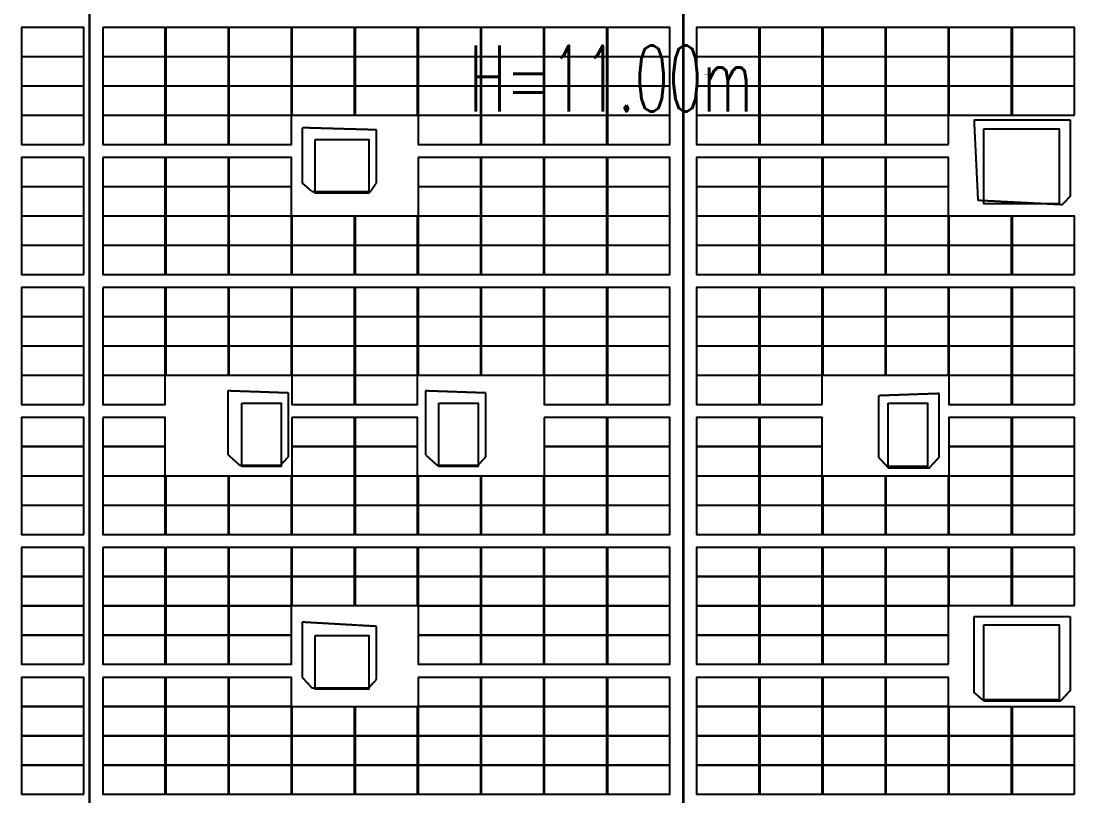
# Model space of a CAD drawing. Header units: millimetres. Extents: x -330863 to 383137, y -246038 to 314990.
# Drawn here: x -25996 to 14103, y -27439 to 2039 of the extents above; entities that cross this region are included whole.
import ezdxf

# ---------------------------------------------------------------- set-up
doc = ezdxf.new("R2010")
doc.units = ezdxf.units.MM
doc.linetypes.add('DASHED', pattern=[1.524, 1.27, -0.254])
doc.linetypes.add('HIDDEN', pattern=[0.375, 0.25, -0.125])
for name, color, linetype in [('-文字', 7, 'Continuous'), ('屋脊线', 7, 'ByLayer'), ('组件', 7, 'ByLayer'), ('阴影', 8, 'DASHED'), ('障碍物', 7, 'ByLayer')]:
    doc.layers.add(name, color=color, linetype=linetype)
doc.layers.add('X消防车道', color=6, linetype='HIDDEN', lineweight=18)
doc.styles.add('_HZTXT', font='simplex.shx', dxfattribs={"width": 0.8, "bigfont": 'hztxt.shx'})

# ---------------------------------------------------------------- blocks, each defined once
blk = doc.blocks.new('*U6')
at = {"layer": '屋脊线', "color": 30}
for p, q in [((-23396, -129651, 8900), (-23400, 145849, 8900)), ((-796, -129651, 10100), (-800, 145849, 10100))]:
    blk.add_line(p, q, dxfattribs=at)
at = {"flags": 1}
for tag in ['unit_id', 'unit_name']:
    blk.add_attdef(tag, (0, 0), '', height=2.5, dxfattribs=at)
blk = doc.blocks.new('*U192')
at = {"layer": '障碍物', "color": 1}
blk.add_polyline3d([(-17600, -12501, 10), (-16100, -12501, 10), (-16100, -14901, 10), (-17600, -14901, 10)], close=True, dxfattribs=at)
at = {"flags": 1}
for tag in ['height', 'shape']:
    blk.add_attdef(tag, (0, 0), '', height=2.5, dxfattribs=at)
blk = doc.blocks.new('*U193')
at = {"layer": '障碍物', "color": 1}
blk.add_polyline3d([(-10100, -12501, 10), (-8600, -12501, 10), (-8600, -14901, 10), (-10100, -14901, 10)], close=True, dxfattribs=at)
at = {"flags": 1}
for tag in ['height', 'shape']:
    blk.add_attdef(tag, (0, 0), '', height=2.5, dxfattribs=at)
blk = doc.blocks.new('*U194')
at = {"layer": '障碍物', "color": 1}
blk.add_polyline3d([(7000, -12501, 10), (8500, -12501, 10), (8500, -14901, 10), (7000, -14901, 10)], close=True, dxfattribs=at)
at = {"flags": 1}
for tag in ['height', 'shape']:
    blk.add_attdef(tag, (0, 0), '', height=2.5, dxfattribs=at)
blk = doc.blocks.new('*U224')
at = {"layer": '障碍物', "color": 1}
blk.add_polyline3d([(-14801, -2470, 10), (-12758, -2470, 10), (-12758, -4513, 10), (-14801, -4513, 10)], close=True, dxfattribs=at)
at = {"flags": 1}
for tag in ['height', 'shape']:
    blk.add_attdef(tag, (0, 0), '', height=2.5, dxfattribs=at)
blk = doc.blocks.new('*U225')
at = {"layer": '障碍物', "color": 1}
blk.add_polyline3d([(-14801, -21340, 10), (-12758, -21340, 10), (-12758, -23383, 10), (-14801, -23383, 10)], close=True, dxfattribs=at)
at = {"flags": 1}
for tag in ['height', 'shape']:
    blk.add_attdef(tag, (0, 0), '', height=2.5, dxfattribs=at)
blk = doc.blocks.new('*U237')
at = {"layer": '障碍物', "color": 1}
blk.add_polyline3d([(10640, -2058, 10), (13500, -2058, 10), (13500, -4919, 10), (10640, -4919, 10)], close=True, dxfattribs=at)
at = {"flags": 1}
for tag in ['height', 'shape']:
    blk.add_attdef(tag, (0, 0), '', height=2.5, dxfattribs=at)
blk = doc.blocks.new('*U238')
at = {"layer": '障碍物', "color": 1}
blk.add_polyline3d([(10640, -20928, 10), (13500, -20928, 10), (13500, -23789, 10), (10640, -23789, 10)], close=True, dxfattribs=at)
at = {"flags": 1}
for tag in ['height', 'shape']:
    blk.add_attdef(tag, (0, 0), '', height=2.5, dxfattribs=at)
blk = doc.blocks.new('*U15')
at = {"layer": '组件', "color": 0}
blk.add_polyline3d([(0, 0, 0), (0, 109.6, 0), (-238.1, 109.6, 12.6), (-238.1, 0, 12.6)], close=True, dxfattribs=at)
at = {"flags": 1}
for tag in ['mounting-hole-spacing1', 'mounting-hole-spacing2', 'module-material', 'vmpo', 'voco', 'silicon-material', 'panel-length', 'panel-width', 'panel-height', 'userid', 'theme', 'note', 'name', 'pmax', 'company-name', 'id', 'impo', 'isco']:
    blk.add_attdef(tag, (0, 0), '', height=2.5, dxfattribs=at)
blk = doc.blocks.new('*U13')
at = {"layer": '组件', "color": 0}
blk.add_polyline3d([(0, 0, 0), (0, -109.6, 0), (238.1, -109.6, 12.6), (238.1, 0, 12.6)], close=True, dxfattribs=at)
at = {"flags": 1}
for tag in ['mounting-hole-spacing1', 'mounting-hole-spacing2', 'module-material', 'vmpo', 'voco', 'silicon-material', 'panel-length', 'panel-width', 'panel-height', 'userid', 'theme', 'note', 'name', 'pmax', 'company-name', 'id', 'impo', 'isco']:
    blk.add_attdef(tag, (0, 0), '', height=2.5, dxfattribs=at)
blk = doc.blocks.new('*U11')
at = {"layer": '组件', "color": 0}
blk.add_polyline3d([(0, 0, 0), (0, 109.6, 0), (-238, 109.6, 13), (-238, 0, 13)], close=True, dxfattribs=at)
at = {"flags": 1}
for tag in ['mounting-hole-spacing1', 'mounting-hole-spacing2', 'module-material', 'vmpo', 'voco', 'silicon-material', 'panel-length', 'panel-width', 'panel-height', 'userid', 'theme', 'note', 'name', 'pmax', 'company-name', 'id', 'impo', 'isco']:
    blk.add_attdef(tag, (0, 0), '', height=2.5, dxfattribs=at)

msp = doc.modelspace()

# ---------------------------------------------------------------- hatches: boundary and pattern name
at = {"layer": 'X消防车道'}
h = msp.add_hatch(dxfattribs=at)
h.set_pattern_fill('DOTS', color=8, scale=1000, angle=-31.487838)
h.set_pattern_definition([(328.51216202, (-1970228605.7, -2547630934.4), (1506.0502845, 939.1527315), [0, -1587.5])])
h.paths.add_polyline_path([(-93210.319, -143669.982, 0.388696348), (-80260.509, -155528.75), (-29868.25, -155528.75, 0.072993423), (-27282.119, -155149.186), (-24812.542, -154408.313, -0.072993423), (-22226.411, -154028.75), (83399.933, -154028.75, -0.414215405), (92400, -163028.739), (92400.012, -173021.711), (96400.012, -173176.258), (96400, -163028.734, 0.414220327), (83399.684, -150028.75), (-22813.487, -150028.75, 0.072993423), (-25399.617, -150408.313), (-27869.195, -151149.186, -0.072993423), (-30455.326, -151528.75), (-80260.509, -151528.75, -0.388697685), (-89225.766, -143318.792), (-114666.763, 145381.208, -0.440198268), (-105701.506, 155171.25), (85999.681, 155171.25, -0.414210993), (94999.681, 146171.329, -0.141448111), (96999.681, 153099.453, 0.257670399), (85999.52, 159171.25), (-105701.603, 159171.25, 0.440196051), (-118651.322, 145030.079)])

# ---------------------------------------------------------------- linework, layer by layer
at = {"layer": '屋脊线', "color": 30, "elevation": 8900}
msp.add_lwpolyline([(-23399.713, 145848.75), (-23395.512, -129651.245)], dxfattribs=at)
at = {"layer": '屋脊线', "color": 2, "elevation": 10100}
msp.add_lwpolyline([(-799.713, 145848.75), (-795.512, -129651.247)], dxfattribs=at)
at = {"layer": '阴影', "linetype": 'DASHED'}
for points in [[(10274.918, -1720.3, 9513.085), (13919.133, -1720.251, 9319.587), (13919.177, -4626.142, 9319.587), (13621.694, -4949.029, 9335.383), (10423.707, -4787.627, 9505.188), (10274.918, -1720.3, 9513.085)], [(-12472.917, -4119.632, 9481.062), (-12472.949, -2101.654, 9481.062), (-15299.076, -2020.977, 9331.002), (-15299.043, -4119.673, 9331.002), (-14927.179, -4442.544, 9350.747), (-12696.028, -4442.511, 9469.216), (-12472.917, -4119.632, 9481.062)], [(-15819.486, -14532.444, 9303.36), (-15819.524, -12110.868, 9303.36), (-18125.049, -12030.183, 9180.942), (-18125.011, -14451.759, 9180.942), (-17678.774, -14855.348, 9204.636), (-16116.968, -14855.323, 9287.564), (-15819.486, -14532.444, 9303.36)], [(-8307.942, -14532.339, 9702.203), (-8307.978, -12110.771, 9702.203), (-10613.505, -12030.087, 9579.786), (-10613.467, -14451.661, 9579.786), (-10167.23, -14855.243, 9603.48), (-8605.424, -14855.226, 9686.407), (-8307.942, -14532.339, 9702.203)], [(6630.863, -12213.846, 9706.584), (6630.898, -14554.705, 9706.584), (7002.764, -14958.293, 9686.84), (8564.57, -14958.276, 9603.912), (8936.422, -14554.672, 9584.167), (8936.385, -12133.096, 9584.166), (6630.863, -12213.846, 9706.584)], [(-12472.629, -23007.905, 9481.062), (-12472.661, -20989.927, 9481.062), (-15298.789, -20828.523, 9331.002), (-15298.756, -22927.219, 9331.002), (-14926.891, -23330.818, 9350.747), (-12770.111, -23330.784, 9465.267), (-12472.629, -23007.905, 9481.062)], [(10275.206, -20608.599, 9513.086), (13919.421, -20608.547, 9319.587), (13919.464, -23433.713, 9319.587), (13547.611, -23837.327, 9339.332), (10647.114, -23837.361, 9493.341), (10275.25, -23514.487, 9513.085), (10275.206, -20608.599, 9513.086)]]:
    msp.add_polyline3d(points, close=True, dxfattribs=at)
at = {"layer": '障碍物', "elevation": 10300}
for points in [[(10639.869, -2057.996), (13500.377, -2057.996), (13500.377, -4918.504), (10639.869, -4918.504)], [(-14801.485, -2469.634), (-12758.265, -2469.634), (-12758.265, -4512.854), (-14801.485, -4512.854)], [(10639.869, -20928.002), (13500.377, -20928.002), (13500.377, -23788.511), (10639.869, -23788.511)], [(-14801.485, -21339.64), (-12758.265, -21339.64), (-12758.265, -23382.86), (-14801.485, -23382.86)]]:
    msp.add_lwpolyline(points, close=True, dxfattribs=at)
at = {"layer": '障碍物', "color": 4, "elevation": 10300}
for points in [[(-17599.989, -12501.255), (-16099.989, -12501.255), (-16099.989, -14901.255), (-17599.989, -14901.255)], [(-10099.989, -12501.255), (-8599.989, -12501.255), (-8599.989, -14901.255), (-10099.989, -14901.255)], [(7000.011, -12501.25), (8500.011, -12501.25), (8500.011, -14901.25), (7000.011, -14901.25)]]:
    msp.add_lwpolyline(points, close=True, dxfattribs=at)

# ---------------------------------------------------------------- block references
at = {"layer": '屋脊线'}
msp.add_blockref('*U6', (0, 0), dxfattribs=at)
at = {"layer": '组件', "color": 5, "xscale": 10, "yscale": 10, "zscale": 10}
for name, p in [('*U11', (-23605.621, 692.75, 9011.444)), ('*U13', (-22890.39, 1788.75, 9026.927)), ('*U13', (-20489.774, 1788.75, 9154.393)), ('*U13', (-18089.157, 1788.75, 9281.86)), ('*U13', (-15688.54, 1788.75, 9409.326)), ('*U13', (-13287.923, 1788.75, 9536.793)), ('*U13', (-10887.306, 1788.75, 9664.259)), ('*U13', (-8486.689, 1788.75, 9791.725)), ('*U13', (-6086.072, 1788.75, 9919.192)), ('*U13', (-3685.455, 1788.75, 10046.658)), ('*U15', (2090.255, 692.75, 10046.671)), ('*U15', (4490.872, 692.75, 9919.204)), ('*U15', (6891.489, 692.75, 9791.738)), ('*U15', (9292.106, 692.75, 9664.271)), ('*U15', (11692.723, 692.75, 9536.805)), ('*U15', (14093.34, 692.75, 9409.339)), ('*U11', (-23605.621, -423.25, 9011.444)), ('*U13', (-22890.39, 672.75, 9026.927)), ('*U13', (-20489.774, 672.75, 9154.393)), ('*U13', (-18089.157, 672.75, 9281.86)), ('*U13', (-15688.54, 672.75, 9409.326)), ('*U13', (-13287.923, 672.75, 9536.793)), ('*U13', (-10887.306, 672.75, 9664.259)), ('*U13', (-8486.689, 672.75, 9791.725)), ('*U13', (-6086.072, 672.75, 9919.192)), ('*U13', (-3685.455, 672.75, 10046.658)), ('*U15', (2090.255, -423.25, 10046.671)), ('*U15', (4490.872, -423.25, 9919.204)), ('*U15', (6891.489, -423.25, 9791.738)), ('*U15', (9292.106, -423.25, 9664.271)), ('*U15', (11692.723, -423.25, 9536.805)), ('*U15', (14093.34, -423.25, 9409.339)), ('*U11', (-23605.621, -1539.25, 9011.444)), ('*U13', (-22890.39, -443.25, 9026.927)), ('*U13', (-20489.774, -443.25, 9154.393)), ('*U13', (-18089.157, -443.25, 9281.86)), ('*U13', (-15688.54, -443.25, 9409.326)), ('*U13', (-13287.923, -443.25, 9536.793)), ('*U13', (-10887.306, -443.25, 9664.259)), ('*U13', (-8486.689, -443.25, 9791.725)), ('*U13', (-6086.072, -443.25, 9919.192)), ('*U13', (-3685.455, -443.25, 10046.658)), ('*U15', (2090.255, -1539.25, 10046.671)), ('*U15', (4490.872, -1539.25, 9919.204)), ('*U15', (6891.489, -1539.25, 9791.738)), ('*U15', (9292.106, -1539.25, 9664.271)), ('*U15', (11692.723, -1539.25, 9536.805)), ('*U15', (14093.34, -1539.25, 9409.339)), ('*U11', (-23605.621, -2655.25, 9011.444)), ('*U13', (-22890.39, -1559.25, 9026.927)), ('*U13', (-20489.774, -1559.25, 9154.393)), ('*U13', (-18089.157, -1559.25, 9281.86)), ('*U13', (-10887.306, -1559.25, 9664.259)), ('*U13', (-8486.689, -1559.25, 9791.725)), ('*U13', (-6086.072, -1559.25, 9919.192)), ('*U13', (-3685.455, -1559.25, 10046.658)), ('*U15', (2090.255, -2655.25, 10046.671)), ('*U15', (4490.872, -2655.25, 9919.204)), ('*U15', (6891.489, -2655.25, 9791.738)), ('*U15', (9292.106, -2655.25, 9664.271)), ('*U11', (-23605.621, -4251.25, 9011.448)), ('*U13', (-22890.39, -3155.25, 9026.923)), ('*U13', (-20489.774, -3155.25, 9154.389)), ('*U13', (-18089.157, -3155.25, 9281.856)), ('*U13', (-10887.306, -3155.25, 9664.255)), ('*U13', (-8486.689, -3155.25, 9791.721)), ('*U13', (-6086.072, -3155.25, 9919.188)), ('*U13', (-3685.455, -3155.25, 10046.654)), ('*U15', (2090.255, -4251.25, 10046.675)), ('*U15', (4490.872, -4251.25, 9919.208)), ('*U15', (6891.489, -4251.25, 9791.742)), ('*U15', (9292.106, -4251.25, 9664.275)), ('*U11', (-23605.621, -5367.25, 9011.448)), ('*U13', (-22890.39, -4271.25, 9026.923)), ('*U13', (-20489.774, -4271.25, 9154.389)), ('*U13', (-18089.157, -4271.25, 9281.856)), ('*U13', (-10887.306, -4271.25, 9664.255)), ('*U13', (-8486.689, -4271.25, 9791.721)), ('*U13', (-6086.072, -4271.25, 9919.188)), ('*U13', (-3685.455, -4271.25, 10046.654)), ('*U15', (2090.255, -5367.25, 10046.675)), ('*U15', (4490.872, -5367.25, 9919.208)), ('*U15', (6891.489, -5367.25, 9791.742)), ('*U15', (9292.106, -5367.25, 9664.275)), ('*U11', (-23605.621, -6483.25, 9011.448)), ('*U13', (-22890.39, -5387.25, 9026.923)), ('*U13', (-20489.774, -5387.25, 9154.389)), ('*U13', (-18089.157, -5387.25, 9281.856)), ('*U13', (-15688.54, -5387.25, 9409.322)), ('*U13', (-13287.923, -5387.25, 9536.789)), ('*U13', (-10887.306, -5387.25, 9664.255)), ('*U13', (-8486.689, -5387.25, 9791.721)), ('*U13', (-6086.072, -5387.25, 9919.188)), ('*U13', (-3685.455, -5387.25, 10046.654)), ('*U15', (2090.255, -6483.25, 10046.675)), ('*U15', (4490.872, -6483.25, 9919.208)), ('*U15', (6891.489, -6483.25, 9791.742)), ('*U15', (9292.106, -6483.25, 9664.275)), ('*U15', (11692.723, -6483.25, 9536.809)), ('*U15', (14093.34, -6483.25, 9409.343)), ('*U11', (-23605.621, -7599.25, 9011.448)), ('*U13', (-22890.39, -6503.25, 9026.923)), ('*U13', (-20489.774, -6503.25, 9154.389)), ('*U13', (-18089.157, -6503.25, 9281.856)), ('*U13', (-15688.54, -6503.25, 9409.322)), ('*U13', (-13287.923, -6503.25, 9536.789)), ('*U13', (-10887.306, -6503.25, 9664.255)), ('*U13', (-8486.689, -6503.25, 9791.721)), ('*U13', (-6086.072, -6503.25, 9919.188)), ('*U13', (-3685.455, -6503.25, 10046.654)), ('*U15', (2090.255, -7599.25, 10046.675)), ('*U15', (4490.872, -7599.25, 9919.208)), ('*U15', (6891.489, -7599.25, 9791.742)), ('*U15', (9292.106, -7599.25, 9664.275)), ('*U15', (11692.723, -7599.25, 9536.809)), ('*U15', (14093.34, -7599.25, 9409.343)), ('*U11', (-23605.621, -9195.25, 9011.452)), ('*U13', (-22890.39, -8099.25, 9026.919)), ('*U13', (-20489.774, -8099.25, 9154.385)), ('*U13', (-18089.157, -8099.25, 9281.852)), ('*U13', (-15688.54, -8099.25, 9409.318)), ('*U13', (-13287.923, -8099.25, 9536.785)), ('*U13', (-10887.306, -8099.25, 9664.251)), ('*U13', (-8486.689, -8099.25, 9791.717)), ('*U13', (-6086.072, -8099.25, 9919.184)), ('*U13', (-3685.455, -8099.25, 10046.65)), ('*U15', (2090.255, -9195.25, 10046.679)), ('*U15', (4490.872, -9195.25, 9919.212)), ('*U15', (6891.489, -9195.25, 9791.746)), ('*U15', (9292.106, -9195.25, 9664.279)), ('*U15', (11692.723, -9195.25, 9536.813)), ('*U15', (14093.34, -9195.25, 9409.347)), ('*U11', (-23605.621, -10311.25, 9011.452)), ('*U13', (-22890.39, -9215.25, 9026.919)), ('*U13', (-20489.774, -9215.25, 9154.385)), ('*U13', (-18089.157, -9215.25, 9281.852)), ('*U13', (-15688.54, -9215.25, 9409.318)), ('*U13', (-13287.923, -9215.25, 9536.785)), ('*U13', (-10887.306, -9215.25, 9664.251)), ('*U13', (-8486.689, -9215.25, 9791.717)), ('*U13', (-6086.072, -9215.25, 9919.184)), ('*U13', (-3685.455, -9215.25, 10046.65)), ('*U15', (2090.255, -10311.25, 10046.679)), ('*U15', (4490.872, -10311.25, 9919.212)), ('*U15', (6891.489, -10311.25, 9791.746)), ('*U15', (9292.106, -10311.25, 9664.279)), ('*U15', (11692.723, -10311.25, 9536.813)), ('*U15', (14093.34, -10311.25, 9409.347)), ('*U11', (-23605.621, -11427.25, 9011.452)), ('*U13', (-22890.39, -10331.25, 9026.919)), ('*U13', (-20489.774, -10331.25, 9154.385)), ('*U13', (-18089.157, -10331.25, 9281.852)), ('*U13', (-15688.54, -10331.25, 9409.318)), ('*U13', (-13287.923, -10331.25, 9536.785)), ('*U13', (-10887.306, -10331.25, 9664.251)), ('*U13', (-8486.689, -10331.25, 9791.717)), ('*U13', (-6086.072, -10331.25, 9919.184)), ('*U13', (-3685.455, -10331.25, 10046.65)), ('*U15', (2090.255, -11427.25, 10046.679)), ('*U15', (4490.872, -11427.25, 9919.212)), ('*U15', (6891.489, -11427.25, 9791.746)), ('*U15', (9292.106, -11427.25, 9664.279)), ('*U15', (11692.723, -11427.25, 9536.813)), ('*U15', (14093.34, -11427.25, 9409.347)), ('*U11', (-23605.621, -12543.25, 9011.452)), ('*U13', (-22890.39, -11447.25, 9026.919)), ('*U13', (-15688.54, -11447.25, 9409.318)), ('*U13', (-13287.923, -11447.25, 9536.785)), ('*U13', (-6086.072, -11447.25, 9919.184)), ('*U13', (-3685.455, -11447.25, 10046.65)), ('*U15', (2090.255, -12543.25, 10046.679)), ('*U15', (4490.872, -12543.25, 9919.212)), ('*U15', (11692.723, -12543.25, 9536.813)), ('*U15', (14093.34, -12543.25, 9409.347)), ('*U11', (-23605.621, -14139.25, 9011.456)), ('*U13', (-22890.39, -13043.25, 9026.915)), ('*U13', (-15688.54, -13043.25, 9409.314)), ('*U13', (-13287.923, -13043.25, 9536.781)), ('*U13', (-6086.072, -13043.25, 9919.18)), ('*U13', (-3685.455, -13043.25, 10046.646)), ('*U15', (2090.255, -14139.25, 10046.683)), ('*U15', (4490.872, -14139.25, 9919.216)), ('*U15', (11692.723, -14139.25, 9536.817)), ('*U15', (14093.34, -14139.25, 9409.351)), ('*U11', (-23605.621, -15255.25, 9011.456)), ('*U13', (-22890.39, -14159.25, 9026.915)), ('*U13', (-15688.54, -14159.25, 9409.314)), ('*U13', (-13287.923, -14159.25, 9536.781)), ('*U13', (-6086.072, -14159.25, 9919.18)), ('*U13', (-3685.455, -14159.25, 10046.646)), ('*U15', (2090.255, -15255.25, 10046.683)), ('*U15', (4490.872, -15255.25, 9919.216)), ('*U15', (11692.723, -15255.25, 9536.817)), ('*U15', (14093.34, -15255.25, 9409.351)), ('*U11', (-23605.621, -16371.25, 9011.456)), ('*U13', (-22890.39, -15275.25, 9026.915)), ('*U13', (-20489.774, -15275.25, 9154.381)), ('*U13', (-18089.157, -15275.25, 9281.848)), ('*U13', (-15688.54, -15275.25, 9409.314)), ('*U13', (-13287.923, -15275.25, 9536.781)), ('*U13', (-10887.306, -15275.25, 9664.247)), ('*U13', (-8486.689, -15275.25, 9791.713)), ('*U13', (-6086.072, -15275.25, 9919.18)), ('*U13', (-3685.455, -15275.25, 10046.646)), ('*U15', (2090.255, -16371.25, 10046.683)), ('*U15', (4490.872, -16371.25, 9919.216)), ('*U15', (6891.489, -16371.25, 9791.75)), ('*U15', (9292.106, -16371.25, 9664.283)), ('*U15', (11692.723, -16371.25, 9536.817)), ('*U15', (14093.34, -16371.25, 9409.351)), ('*U11', (-23605.621, -17487.25, 9011.456)), ('*U13', (-22890.39, -16391.25, 9026.915)), ('*U13', (-20489.774, -16391.25, 9154.381)), ('*U13', (-18089.157, -16391.25, 9281.848)), ('*U13', (-15688.54, -16391.25, 9409.314)), ('*U13', (-13287.923, -16391.25, 9536.781)), ('*U13', (-10887.306, -16391.25, 9664.247)), ('*U13', (-8486.689, -16391.25, 9791.713)), ('*U13', (-6086.072, -16391.25, 9919.18)), ('*U13', (-3685.455, -16391.25, 10046.646)), ('*U15', (2090.255, -17487.25, 10046.683)), ('*U15', (4490.872, -17487.25, 9919.216)), ('*U15', (6891.489, -17487.25, 9791.75)), ('*U15', (9292.106, -17487.25, 9664.283)), ('*U15', (11692.723, -17487.25, 9536.817)), ('*U15', (14093.34, -17487.25, 9409.351)), ('*U11', (-23605.621, -19083.25, 9011.46)), ('*U13', (-22890.39, -17987.25, 9026.911)), ('*U13', (-20489.774, -17987.25, 9154.377)), ('*U13', (-18089.157, -17987.25, 9281.844)), ('*U13', (-15688.54, -17987.25, 9409.31)), ('*U13', (-13287.923, -17987.25, 9536.777)), ('*U13', (-10887.306, -17987.25, 9664.243)), ('*U13', (-8486.689, -17987.25, 9791.709)), ('*U13', (-6086.072, -17987.25, 9919.176)), ('*U13', (-3685.455, -17987.25, 10046.642)), ('*U15', (2090.255, -19083.25, 10046.687)), ('*U15', (4490.872, -19083.25, 9919.22)), ('*U15', (6891.489, -19083.25, 9791.754)), ('*U15', (9292.106, -19083.25, 9664.287)), ('*U15', (11692.723, -19083.25, 9536.821)), ('*U15', (14093.34, -19083.25, 9409.355)), ('*U11', (-23605.621, -20199.25, 9011.46)), ('*U13', (-22890.39, -19103.25, 9026.911)), ('*U13', (-20489.774, -19103.25, 9154.377)), ('*U13', (-18089.157, -19103.25, 9281.844)), ('*U13', (-15688.54, -19103.25, 9409.31)), ('*U13', (-13287.923, -19103.25, 9536.777)), ('*U13', (-10887.306, -19103.25, 9664.243)), ('*U13', (-8486.689, -19103.25, 9791.709)), ('*U13', (-6086.072, -19103.25, 9919.176)), ('*U13', (-3685.455, -19103.25, 10046.642)), ('*U15', (2090.255, -20199.25, 10046.687)), ('*U15', (4490.872, -20199.25, 9919.22)), ('*U15', (6891.489, -20199.25, 9791.754)), ('*U15', (9292.106, -20199.25, 9664.287)), ('*U15', (11692.723, -20199.25, 9536.821)), ('*U15', (14093.34, -20199.25, 9409.355)), ('*U11', (-23605.621, -21315.25, 9011.46)), ('*U13', (-22890.39, -20219.25, 9026.911)), ('*U13', (-20489.774, -20219.25, 9154.377)), ('*U13', (-18089.157, -20219.25, 9281.844)), ('*U13', (-10887.306, -20219.25, 9664.243)), ('*U13', (-8486.689, -20219.25, 9791.709)), ('*U13', (-6086.072, -20219.25, 9919.176)), ('*U13', (-3685.455, -20219.25, 10046.642)), ('*U15', (2090.255, -21315.25, 10046.687)), ('*U15', (4490.872, -21315.25, 9919.22)), ('*U15', (6891.489, -21315.25, 9791.754)), ('*U15', (9292.106, -21315.25, 9664.287)), ('*U11', (-23605.621, -22431.25, 9011.46)), ('*U13', (-22890.39, -21335.25, 9026.911)), ('*U13', (-20489.774, -21335.25, 9154.377)), ('*U13', (-18089.157, -21335.25, 9281.844)), ('*U13', (-10887.306, -21335.25, 9664.243)), ('*U13', (-8486.689, -21335.25, 9791.709)), ('*U13', (-6086.072, -21335.25, 9919.176)), ('*U13', (-3685.455, -21335.25, 10046.642)), ('*U15', (2090.255, -22431.25, 10046.687)), ('*U15', (4490.872, -22431.25, 9919.22)), ('*U15', (6891.489, -22431.25, 9791.754)), ('*U15', (9292.106, -22431.25, 9664.287)), ('*U11', (-23605.621, -24027.25, 9011.464)), ('*U13', (-22890.39, -22931.25, 9026.907)), ('*U13', (-20489.774, -22931.25, 9154.373)), ('*U13', (-18089.157, -22931.25, 9281.84)), ('*U13', (-10887.306, -22931.25, 9664.239)), ('*U13', (-8486.689, -22931.25, 9791.705)), ('*U13', (-6086.072, -22931.25, 9919.172)), ('*U13', (-3685.455, -22931.25, 10046.638)), ('*U15', (2090.255, -24027.25, 10046.691)), ('*U15', (4490.872, -24027.25, 9919.224)), ('*U15', (6891.489, -24027.25, 9791.758)), ('*U15', (9292.106, -24027.25, 9664.291)), ('*U11', (-23605.621, -25143.25, 9011.464)), ('*U13', (-22890.39, -24047.25, 9026.907)), ('*U13', (-20489.774, -24047.25, 9154.373)), ('*U13', (-18089.157, -24047.25, 9281.84)), ('*U13', (-15688.54, -24047.25, 9409.306)), ('*U13', (-13287.923, -24047.25, 9536.773)), ('*U13', (-10887.306, -24047.25, 9664.239)), ('*U13', (-8486.689, -24047.25, 9791.705)), ('*U13', (-6086.072, -24047.25, 9919.172)), ('*U13', (-3685.455, -24047.25, 10046.638)), ('*U15', (2090.255, -25143.25, 10046.691)), ('*U15', (4490.872, -25143.25, 9919.224)), ('*U15', (6891.489, -25143.25, 9791.758)), ('*U15', (9292.106, -25143.25, 9664.291)), ('*U15', (11692.723, -25143.25, 9536.825)), ('*U15', (14093.34, -25143.25, 9409.359)), ('*U11', (-23605.621, -26259.25, 9011.464)), ('*U13', (-22890.39, -25163.25, 9026.907)), ('*U13', (-20489.774, -25163.25, 9154.373)), ('*U13', (-18089.157, -25163.25, 9281.84)), ('*U13', (-15688.54, -25163.25, 9409.306)), ('*U13', (-13287.923, -25163.25, 9536.773)), ('*U13', (-10887.306, -25163.25, 9664.239)), ('*U13', (-8486.689, -25163.25, 9791.705)), ('*U13', (-6086.072, -25163.25, 9919.172)), ('*U13', (-3685.455, -25163.25, 10046.638)), ('*U15', (2090.255, -26259.25, 10046.691)), ('*U15', (4490.872, -26259.25, 9919.224)), ('*U15', (6891.489, -26259.25, 9791.758)), ('*U15', (9292.106, -26259.25, 9664.291)), ('*U15', (11692.723, -26259.25, 9536.825)), ('*U15', (14093.34, -26259.25, 9409.359)), ('*U11', (-23605.621, -27375.25, 9011.464)), ('*U13', (-22890.39, -26279.25, 9026.907)), ('*U13', (-20489.774, -26279.25, 9154.373)), ('*U13', (-18089.157, -26279.25, 9281.84)), ('*U13', (-15688.54, -26279.25, 9409.306)), ('*U13', (-13287.923, -26279.25, 9536.773)), ('*U13', (-10887.306, -26279.25, 9664.239)), ('*U13', (-8486.689, -26279.25, 9791.705)), ('*U13', (-6086.072, -26279.25, 9919.172)), ('*U13', (-3685.455, -26279.25, 10046.638)), ('*U15', (2090.255, -27375.25, 10046.691)), ('*U15', (4490.872, -27375.25, 9919.224)), ('*U15', (6891.489, -27375.25, 9791.758)), ('*U15', (9292.106, -27375.25, 9664.291)), ('*U15', (11692.723, -27375.25, 9536.825)), ('*U15', (14093.34, -27375.25, 9409.359))]:
    msp.add_blockref(name, p, dxfattribs=at)
at = {"layer": '障碍物'}
for name in ['*U237', '*U224', '*U192', '*U193', '*U194', '*U238', '*U225']:
    msp.add_blockref(name, (0, 0), dxfattribs=at)

# ---------------------------------------------------------------- texts
at = {"layer": '-文字', "linetype": 'Continuous', "style": '_HZTXT', "width": 0.6}
msp.add_text('H=11.00m', height=2500, rotation=359.9999389, dxfattribs=at).set_placement((-8943.75, -1395.742, 10100))
at = {"flags": 1}
for tag, s in [('mode', 'hybrid'), ('mode', 'hybrid'), ('mode', 'hybrid'), ('mode', 'hybrid'), ('mode', 'hybrid'), ('mode', 'hybrid'), ('mode', 'hybrid'), ('mode', 'hybrid'), ('mode', 'hybrid'), ('offset-x', '20'), ('offset-y', '500'), ('offset-x', '20'), ('offset-y', '500'), ('offset-x', '20'), ('offset-y', '500'), ('offset-x', '20'), ('offset-y', '500'), ('offset-x', '20'), ('offset-y', '500'), ('offset-x', '20'), ('offset-y', '500'), ('offset-x', '20'), ('offset-y', '500'), ('offset-x', '20'), ('offset-y', '500'), ('offset-x', '2000'), ('offset-y', '600'), ('tilt', '2.91'), ('tilt', '2.87'), ('tilt', '3.58'), ('tilt', '3.04'), ('tilt', '3.04'), ('tilt', '3.12'), ('tilt', '3.58'), ('tilt', '2.87'), ('tilt', '20'), ('azimuth', '270'), ('align', 'center'), ('azimuth', '90'), ('align', 'center'), ('azimuth', '270'), ('align', 'center'), ('azimuth', '90'), ('align', 'center'), ('azimuth', '270'), ('align', 'center'), ('azimuth', '90'), ('align', 'center'), ('azimuth', '270'), ('align', 'center'), ('azimuth', '90'), ('align', 'center'), ('azimuth', '180'), ('align', 'center'), ('array-mode', 'array'), ('array-mode', 'array'), ('array-mode', 'array'), ('array-mode', 'array'), ('array-mode', 'array'), ('array-mode', 'array'), ('array-mode', 'array'), ('array-mode', 'array'), ('array-mode', 'array'), ('panel-x', '109.60000000000001'), ('panel-y', '238.4'), ('panel-per-row', '4'), ('bracket-type', 'guideRail'), ('bracket-value', '100'), ('panel-x', '109.60000000000001'), ('panel-y', '238.4'), ('panel-per-row', '4'), ('bracket-type', 'guideRail'), ('bracket-value', '100'), ('panel-x', '109.60000000000001'), ('panel-y', '238.4'), ('panel-per-row', '4'), ('bracket-type', 'guideRail'), ('bracket-value', '100'), ('panel-x', '109.60000000000001'), ('panel-y', '238.4'), ('panel-per-row', '4'), ('bracket-type', 'guideRail'), ('bracket-value', '100'), ('panel-x', '109.60000000000001'), ('panel-y', '238.4'), ('panel-per-row', '4'), ('bracket-type', 'guideRail'), ('bracket-value', '100'), ('panel-x', '109.60000000000001'), ('panel-y', '238.4'), ('panel-per-row', '4'), ('bracket-type', 'guideRail'), ('bracket-value', '100'), ('panel-x', '109.60000000000001'), ('panel-y', '238.4'), ('panel-per-row', '4'), ('bracket-type', 'guideRail'), ('bracket-value', '100'), ('panel-x', '109.60000000000001'), ('panel-y', '238.4'), ('panel-per-row', '4'), ('bracket-type', 'guideRail'), ('bracket-value', '100'), ('panel-x', '109.60000000000001'), ('panel-y', '238.4'), ('panel-per-row', '9'), ('bracket-type', 'solidBracket'), ('bracket-value', '500'), ('row-per-array', '1'), ('row-per-array', '1'), ('row-per-array', '1'), ('row-per-array', '1'), ('row-per-array', '1'), ('row-per-array', '1'), ('row-per-array', '1'), ('row-per-array', '1'), ('row-per-array', '2')]:
    msp.add_attdef(tag, (0, 0), s, height=25, dxfattribs=at)

doc.saveas('drawing.dxf')
